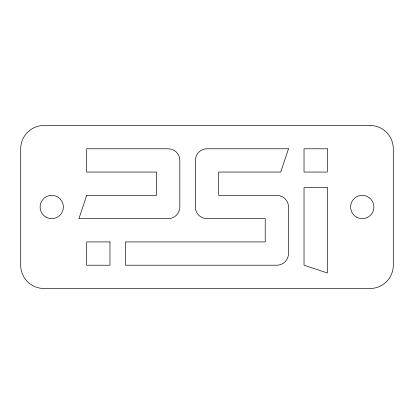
<?xml version="1.0" encoding="UTF-8"?>
<svg xmlns="http://www.w3.org/2000/svg" width="414" height="414" viewBox="0 0 414 414"><rect width="100%" height="100%" fill="white"/><g stroke="black" fill="none" stroke-linecap="round" stroke-linejoin="round"><path stroke-width="0.62" d="M86.681 195.356L78.919 218.644L168.188 218.644A11.644 11.644 0 0 0 179.831 207L179.831 160.425A11.644 11.644 0 0 0 168.188 148.781L86.681 148.781L86.681 172.069L156.544 172.069L156.544 195.356L86.681 195.356M288.506 148.781L280.744 172.069L218.644 172.069L218.644 195.356L276.862 195.356A11.644 11.644 0 0 1 288.506 207L288.506 253.575A11.644 11.644 0 0 1 276.862 265.219L125.494 265.219L125.494 241.931L265.219 241.931L265.219 218.644L207 218.644A11.644 11.644 0 0 1 195.356 207L195.356 160.425A11.644 11.644 0 0 1 207 148.781L288.506 148.781M370.012 125.494L43.987 125.494A23.287 23.287 0 0 0 20.7 148.781L20.7 265.219A23.287 23.287 0 0 0 43.987 288.506L370.012 288.506A23.287 23.287 0 0 0 393.3 265.219L393.3 148.781A23.287 23.287 0 0 0 370.012 125.494M327.319 148.781L304.031 148.781L304.031 172.069L327.319 172.069L327.319 148.781M327.319 187.594L304.031 187.594L304.031 265.219L327.319 272.981L327.319 187.594M109.969 241.931L86.681 241.931L86.681 265.219L109.969 265.219L109.969 241.931M45.928 217.086A11.644 11.644 0 0 0 63.394 207A11.644 11.644 0 0 0 45.928 196.914A11.644 11.644 0 0 0 45.928 217.086M356.428 217.086A11.644 11.644 0 0 0 373.894 207A11.644 11.644 0 0 0 356.428 196.914A11.644 11.644 0 0 0 356.428 217.086"/></g></svg>
